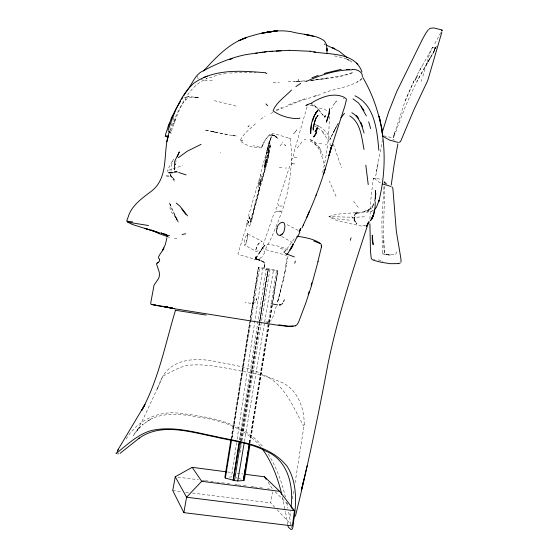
<?xml version="1.0" encoding="UTF-8"?>
<svg xmlns="http://www.w3.org/2000/svg" width="558" height="558" viewBox="0 0 558 558"><rect width="100%" height="100%" fill="white"/><g stroke="black" fill="none" stroke-linecap="round" stroke-linejoin="round"><path stroke-width="0.42" stroke-dasharray="2.79 2.09" d="M259.017 179.732L258.494 190.355L250.312 221.896L256.575 200.001L259.268 187.07L259.177 188.137C261.144 184.091 256.959 178.965 261.311 176.321L260.523 174.501L260.879 172.652L267.826 146.88L272.248 133.648L275.896 134.087L290.362 138.663L291.457 151.588L291.381 163.64L289.881 178.623L286.979 194.505L283.325 207.492L278.721 220.145L271.446 237.645L264.157 251.951M329.227 116.448C329.353 136.04 326.883 155.619 322.085 174.612M269.061 150.402L268.816 148.972C268.768 161.06 264.018 173.315 259.958 184.6L260.677 182.947M304.194 424.589C304.487 406.873 296.438 387.078 278.393 381.079C263.502 374.146 246.957 372.618 231.096 369.04C218.199 366.564 205.079 364.214 191.889 365.016C181.099 365.295 172.122 371.719 162.79 376.155L157.063 389.289L162.79 376.155C174.807 356.743 200.106 357.831 219.587 362.337C234.625 365.051 249.949 367.666 263.62 374.892C284.685 384.169 293.013 406.866 303.385 425.538L304.194 424.589L295.063 483.04M256.833 256.178L255.927 257.782C253.102 264.611 262.727 245.701 263.983 246.434L262.316 248.596C272.248 234.025 246.608 271.969 257.057 256.213M369.912 219.078L370.805 199.883L373.218 179.146L374.132 178.483L376.05 178.372L381.693 179.55M384.936 184.084L384.915 182.082L383.472 180.485M260.523 174.501L260.6 182.85L261.311 176.321M384.853 186.421L383.465 229.157L384.371 253.89L383.423 237.841M266.598 160.655C267.017 162.469 262.183 173.95 264.973 165.042L264.506 166.814L266.312 159.079L266.598 160.655L266.333 159.609M383.981 186.672L381.888 220.264L382.335 252.669L382.628 253.59L383.604 254.169L388.542 254.985M382.502 139.633L375.185 178.93L376.803 180.68L381.672 183.54M290.062 516.345L290.662 511.212M263.864 261.883L255.913 258.466L255.32 256.722L256.45 258.779L258.884 259.986M170.915 171.271L171.92 163.85L173.308 159.156L167.756 169.688L167.86 171.815M236.606 442.571L231.431 476.985L228.634 477.174M237.122 439.132L262.713 268.789C247.201 265.601 276.587 269.444 277.926 270.651L272.702 302.352M241.579 440.778L259.512 323.842M259.644 322.977L267.819 269.674L262.713 268.789M255.962 258.814L256.115 257.587M250.172 320.132L231.8 438.7L249.942 322.65M250.305 319.274L258.298 267.721M250.082 321.792L258.528 267.645L250.249 319.232M239.515 439.718L266.278 268.335M249.489 442.885L271.3 303.503M271.439 302.645L276.419 270.811L277.926 270.651M274.829 507.278L270.735 502.932L272.464 491.926M250.277 442.661L272.178 305.107M272.318 304.25L277.654 270.721L272.171 304.263M231.068 438.741L249.698 322.67M240.512 440.485L259.177 323.752L239.912 439.781M259.31 322.887L267.819 269.674L276.419 270.811M240.812 441.099L268.37 268.684L259.358 322.852M231.8 438.511L250.988 320.801M251.128 319.943L259.672 267.533M239.975 452.859L240.533 449.42M240.679 448.562L241.237 445.131M241.377 444.273L241.802 441.699M241.942 440.841L269.87 270.009M249.524 442.717L272.025 305.121M376.301 172.213L377.062 167.595M249.545 442.864L272.137 305.777M244.446 441.448L264.541 322.859M264.68 322.001L273.566 269.577M377.006 167.902L377.85 162.929M285.703 265.524L287.384 256.331M293.606 491.263L291.883 500.505M264.513 267.247L264.841 265.469M288.04 256.171L283.61 279.028L277.556 302.436M284.971 271.739L286.233 265.043M434.522 50.004L435.289 47.66C431.32 45.672 430.637 51.685 428.969 53.84L429.228 53.366L416.498 76.062M264.129 267.226C267.052 261.263 259.337 260.586 255.864 259.031C259.714 260.237 267.045 261.304 264.143 267.156M284.985 271.655L283.415 279.321M264.499 265.441L263.585 269.5M266.18 159.79L265.852 161.339M175.777 162.134L176.098 160.69M283.443 279.174L277.375 302.492L281.63 287.098M175.128 165.008L175.456 163.578L174.961 165.733M268.203 147.431L264.952 162.022L264.792 166.94L269.793 145.052L268.691 146.315L267.861 148.672M251.923 219.461L259.735 188.409L262.351 180.311L269.012 154.901L270.26 146.656L269.57 143.155L270.086 144.348L269.681 143.28L269.702 148.254L268.126 156.784L249.656 226.199L251.979 219.266M422.866 76.23L428.753 56.4L431.592 49.257M169.792 130.307L172.687 121.044M171.425 131.144L175.352 119.552L173.796 123.785C180.471 106.445 188.311 86.26 206.892 78.65L206.404 78.873L218.806 74.709L227.999 73.231M276.405 306.154C274.124 311.392 274.034 318.416 269.235 322.078L266.71 322.559M307.026 106.927L293.382 154.252L294.143 157.119C291.722 158.395 290.474 161.325 292.162 163.675L290.202 165.084L289.728 166.124L277.633 203.182L278.575 206.028L275.938 208.148L276.761 211.133L274.118 213.058L262.316 247.389L262.581 248.484L264.38 249.266L286.254 255.341M170.455 130.732C174.347 119.719 178.19 107.973 186.17 99.171M367.101 212.277L372.556 207.241L373.853 203.335M421.932 79.431L421.248 81.426M372.556 207.241L373.818 203.635L371.21 208.106L364.158 211.601L370.596 209.243C357.497 215.081 342.166 211.301 328.983 216.616L333.942 219.489L340.826 221.547L361.424 226.074L361.019 226.025L365.26 225.606M270.574 139.033L266.201 154.078L268.579 143.594L271.6 136.731L268.907 142.813L269.814 140.749M172.959 120.228L174.591 115.701M260.237 184.112L268.14 154.671L268.642 148.275L269.033 149.949M256.241 300.588L256.903 298.886M405.248 100.691L414.113 80.708M393.718 136.794L393.195 137.568M436.482 46.258L433.196 53.024L416.875 81.538M265.58 162.643L264.931 164.303L266.578 160.941L265.51 162.783L265.678 162.441M260.97 257.294L258.563 260.188L241.733 255.501L238.698 254.49L237.938 253.716L246.762 225.299L246.713 223.088L248.226 221.875L247.417 219.336L249.572 217.557L248.791 216.002L250.137 219.148L249.545 217.188M298.725 79.648L298.342 80.533L298.858 79.529M255.78 258.417L256.122 257.643L255.941 258.717L257.698 259.4M197.365 77.011L197.671 76.306M157.628 387.984L141.927 421.66L137.631 429.332L133.132 435.784L140.26 426.626L136.85 430.539L143.28 423.996L142.548 424.666L150.918 419.065L145.052 422.573M433.971 50.813L435.672 47.409L434.361 49.278M332.924 133.453L337.569 124.308M334.681 129.868L329.771 139.626L337.171 125.299M413.938 80.973L405.115 100.977L393.781 135.601L394.639 132.874C390.14 145.694 396.375 131.144 396.982 128.619C405.917 103.579 416.812 79.236 431.048 56.728L428.139 61.687M434.898 49.739L425.015 66.59M284.036 252.816L294.331 238.629M334.605 130.021L336.244 126.792M435.784 47.242L436.084 46.67M336.983 125.648L338.378 122.99M440.729 32.643L434.173 44.863M432.792 53.742L434.124 51.308M419.386 70.866L422.218 65.851M279.997 146.056L282.885 142.192M337.981 123.548L338.197 123.185M285.208 250.493L284.05 252.362L283.38 251.135L283.952 252.314M297.295 148.01L302.485 141.146M259.205 243.065C257.022 243.323 254.741 255.173 256.045 248.868C256.833 246.043 259.889 241.014 262.267 241.481L247.375 233.732L246.148 235.636L244.85 239.689A4.855 0.921 -75.7 0 0 244.383 242.604C243.776 247.25 246.699 243.797 246.643 241.202A6.117 0.816 -76.9 0 0 247.382 237.75L247.424 233.425C247.689 237.471 246.894 242.046 244.711 245.478M259.833 181.803L257.859 183.84L248.694 215.123L248.973 216.406M260.495 251.107L264.171 246.043L266.368 243.986C273.629 245.095 281.692 246.218 288.026 250.103M384.901 182.013C384.95 183.498 385.243 181.531 384.246 182.215M362.205 78.427C351.17 87.801 334.681 88.018 321.687 93.821M361.71 78.748L359.938 80.638L357.001 82.298M126.171 439.007C137.212 420.069 159.211 410.081 180.701 413.45C210.338 416.903 243.009 422.58 263.139 446.958M254.727 302.743L255.529 301.857M331.333 108.677L332.54 107.436M185.186 100.147L187.627 98.306L190.773 97.232L198.843 97.699L189.825 96.632L185.695 97.28M261.793 147.368L261.214 147.891C253.688 148.128 246.036 145.631 240.1 140.958C242.842 133.669 251.226 128.207 256.61 122.474M395.636 254.371L396.32 252.997L396.145 250.193M220.333 152.997L220.829 152.676M260.677 119.231L265.217 116.071M258.208 250.758L256.255 251.442L244.753 245.22M435.582 47.458L435.289 47.66M364.59 226.046L365.378 225.592M270.832 113.497L272.96 112.416M184.328 97.922L185.8 97.232M150.541 419.239L153.589 417.837L153.227 418.005C167.825 412.16 183.98 414.441 198.99 417.251C222.056 420.265 245.841 428.572 261.025 447.091M276.496 110.623L298.656 101.5L321.568 94.183M276.161 110.066L282.292 107.303M343.275 98.752L344.37 98.264M168.579 170.246L182.885 165.489M240.603 140.609L240.226 140.714M372.688 210.833L373.149 210.652L370.54 211.58L358.396 213.198L354.567 214.286L358.299 211.789L354.149 215.834L356.311 211.894L354.33 219.259L354.379 217.132L354.49 220.766L354.267 219.496L355.516 222.182L354.016 219.998L356.981 223.995L354.016 219.998M371.098 211.461L371.537 211.287M288.367 104.799L306.949 97.943M304.215 139.953L306.021 139.291M393.913 254.155L387.531 254.727L382.865 253.792M314.119 96.129L317.879 94.986M268.907 322.043L267.345 322.308M432.694 47.639L435.226 47.953M242.172 141.097L241.76 140.463M268.538 321.785L264.548 322.175M252.572 303.461L253.792 303.266M174.354 238.65L176.837 238.426M327.023 78.413L310.136 80.617M288.821 138.719L290.362 138.663M310.932 80.317L341.817 75.811L353.312 72.394C339.955 78.106 325.14 78.413 310.987 80.68M374.697 178.421L374.132 178.483M165.977 175.805L169.311 175.875M229.617 73.077L241.914 72.54L256.129 72.707M187.418 96.848L189.441 96.715M304.438 80.896L296.689 81.356M306.865 81.008L292.19 81.587M364.514 216.804L354.49 217.306L328.983 216.616C336.049 219.413 343.93 219.789 351.463 220.215M288.13 81.635L294.743 81.349M296.612 81.356L300.441 81.217M166.465 176.391L169.486 176.412M273.057 82.717L279.405 82.57M285.298 168.035L286.666 168.028M282.411 206.055L278.575 206.028M389.575 255.006L390.335 255.006L388.152 254.985M383.716 135.859L390.642 137.345L394.373 140.218M381.058 260.391L376.35 259.686M276.761 211.133L278.854 211.217M271.007 135.036L272.716 135.113M209.696 80.722L212.305 80.847M388.912 254.985L384.225 253.744M325.216 144.515L326.57 144.668M294.143 157.119L298.307 157.537M207.206 80.547L200.978 79.606M292.162 163.675L296.214 164.157M233.286 135.733L234.395 135.866L231.389 135.461M172.75 490.559L182.208 491.751M185.647 492.184L189.085 492.616M192.517 493.056L270.735 502.932M177.814 477.118L198.522 479.789M201.975 480.229L204.563 480.564M205.428 480.675L209.738 481.233M210.603 481.345L215.779 482.007M216.644 482.119L220.954 482.677M221.819 482.789L226.136 483.347M226.994 483.458L231.312 484.009M234.765 484.456L237.352 484.79M238.217 484.902L242.528 485.46M243.393 485.572L247.703 486.123M251.156 486.569L253.744 486.904M254.608 487.015L258.919 487.573M259.784 487.685L264.101 488.236M267.547 488.682L269.277 488.906M227.511 471.963L232.679 472.64M236.99 473.205L243.023 474M279.265 167.407L281.902 167.756M373.581 259.205L374.857 259.407M195.621 97.19L198.843 97.699M250.926 303.371L244.976 302.317M194.868 97.057L197.909 97.552M318.911 143.239L321.868 143.769M232.498 135.594L204.626 129.902L229.464 135.043M259.498 147.096L253.276 145.764M211.831 131.465L215.89 132.358L211.608 131.416M334.465 55.877L344.405 58.137L348.841 59.964L346.009 58.604L351.624 62.078L349.231 59.734M214.321 100.67L233.921 105.371L237.771 106.906M241.754 140.735L242.528 140.923L241.509 140.511M280.2 248.212L286.205 250.235M310.108 105.155L328.739 110.93M235.901 477.753L237.199 478.101M238.496 478.457L241.091 479.169M311.455 104.548L315.633 107.01L315.019 106.418L323.424 115.715M310.262 141.237C320.431 144.599 321.527 157.509 324.944 166.138M167.1 236.501L170.023 237.666L168.418 236.892M310.067 139.402L314.579 141.704L316.846 143.88M309.948 139.821C317.021 141.941 320.215 149.439 322.977 155.612M314.531 126.338L316.784 127.189M258.214 259.916L256.833 259.337M315.026 124.511C322.817 127.161 328.481 133.801 331.919 141.055M382.83 253.506L382.418 253.137M298.223 230.398L286.087 224.135M281.755 236.459L292.287 242.465M382.028 261.395L382.614 261.709M233.795 135.42L236.236 136.026M284.971 145.233L285.689 145.659L282.195 142.464M317.523 127.636L322.601 131.493L325.3 134.855M274.111 135.28L276.629 136.94M324.644 44.312L324.093 43.915L324.847 44.549M198.362 78.692L197.344 77.625M385.885 183.687L386.457 184.119M387.043 184.279L384.134 182.02L384.246 182.961M171.829 176.823L170.985 176.133M385.334 183.261L383.632 181.838M172.276 177.814L170.316 176.223M314.028 104.827L319.239 110.191M275.213 491.793L288.249 504.634M314.44 143.636L316.421 145.701M256.122 258.242L256.994 259.156M277.166 509.761L291.185 524.673M170.155 174.542L174.305 179.885L169.785 174.361M358.264 207.416L353.2 200.699M319.225 110.17L323.375 115.478M322.378 131.807L327.588 139.333M172.834 179.097L174.821 181.72M172.471 177.409L173.461 178.741M351.798 216.65L355.516 222.182M248.331 225.418L246.81 222.858M170.127 174.521L170.72 175.784L170.574 174.452M268.105 482.189L272.262 488.634M170.971 207.653L178.288 222.182M246.713 223.088L247.138 223.828M268.252 454.1C276.44 467.269 281.902 481.973 285.396 497.045M319.036 146.859L321.164 150.632M169.806 203.67L170.455 205.253L170.211 204.556L170.023 208.364L170.532 210.778L177.005 219.524L175.637 217.32L178.162 221.624L170.232 204.619M255.927 257.782L256.45 258.779M255.738 258.605L255.934 259.003M327.846 139.019L330.238 143.929M336.035 196.43L329.38 181.099M247.445 220.201L248.889 223.514L248.505 222.502M174.459 214.76L177.06 220.424M249.37 217.355L249.789 218.29M333.307 143.985L341.517 167.735M255.829 250.793L255.989 251.198M329.973 144.25L330.615 145.854M248.652 222.9L248.184 221.512M248.666 223.263L248.226 221.875M170.009 204.033L170.169 204.507M249.9 218.827L249.572 217.557M247.424 233.425L247.647 234.29M282.306 496.704L285.459 511.602M286.756 502.66L287.893 508.205M287.761 524.799L285.41 511.4M288.702 512.16L290.871 524.325M291.255 526.592L291.513 528.126M255.878 258.18L255.941 258.717M384.762 182.208L384.769 182.829M260.593 182.452L260.6 182.85M259.017 183.847L259.024 184.635L259.017 182.41M264.841 252.362A246.762 234.499 39.1 0 1 261.632 257.712M270.267 145.429L270.26 146.656L270.267 145.429M265.81 162.427L268.851 149.704C266.389 152.913 265.224 159.044 265.81 162.427M258.912 190.529L258.689 191.617L258.912 190.529M351.163 237.345L350.305 241.502L351.303 236.836L351.163 237.345M256.652 298.258L256.052 299.939L256.652 298.258M263.034 144.389C258.152 154.085 265.113 141.014 265.301 139.835C276.677 126.994 262.232 141.509 263.034 144.389M250.451 221.505L250.263 221.91L250.458 221.561M260.509 251.17L258.591 253.939L260.481 251.212M336.425 100.984L333.342 105.246L336.425 100.984M296.779 129.909L293.634 133.906L296.779 129.909M432.108 47.995L432.61 47.458L432.108 47.995M373.874 178.56L373.351 178.923L373.874 178.56M253.995 302.994L252.802 303.329L253.995 302.994M271.167 134.903L269.556 135.308L271.551 134.903L273.58 135.35C267.54 133.941 277.298 136.019 277.835 138.307L273.183 135.155L271.167 134.903M260.516 260.495L259.065 259.937L260.516 260.495M274.48 135.789L272.792 135.05L276.914 137.533L274.48 135.789M170.525 205.477L169.381 202.861L170.525 205.477M264.583 263.195L264.269 262.483L264.583 263.195"/><path stroke-width="0.84" d="M174.361 168.788L174.361 169.562L174.731 161.157L179.32 151.902L177.291 156.812M313.289 129.686L313.226 129.337L313.352 130.077L313.324 127.259L314.824 120.856L316.044 117.773L318.046 115.353L317.3 116.106M167.219 235.309L160.795 232.853L167.456 235.483L169.444 235.49M375.234 201.815C375.178 207.353 374.941 213.226 371.942 218.066L373.414 214.956L372.291 218.408L370.268 220.766L372.319 218.304L373.414 214.956M375.283 198.732L375.576 190.599L375.332 196.144M321.136 244.097L321.443 247.466M321.443 247.375L321.582 245.457M291.046 506.901C293.801 485.795 287.823 460.057 266.138 451.303C250.158 442.536 231.73 440.925 214.307 436.726C189.88 431.955 161.129 422.35 138.768 438.435L139.207 438.149L120.103 453.333M375.262 198.243L375.834 193.242M169.583 131.06C162.148 150.353 169.946 176.133 152.055 190.703C143.036 197.651 132.685 204.444 128.577 215.618C128.598 217.536 125.076 221.261 128.291 222.119M374.188 210.519L373.651 214.816L371.942 218.066M175.498 310.241C165.447 343.303 158.681 379.433 141.718 410.437L144.982 404.529L117.375 450.738M391.235 185.019L394.15 164.533L397.861 143.915M401.049 262.162L400.916 258.807L396.313 231.04L392.867 188.416L391.96 186.944M311.134 127.057L310.673 133.655C310.381 125.71 312.271 117.061 317.425 110.861L314.642 115.213M239.243 441.441L233.188 480.194L239.626 441.504M250.005 444.384L244.258 480.494L237.743 480.975L234.506 480.557L225.355 478.039L224.86 477.432L230.928 439.599M234.506 480.557L240.672 441.957M183.868 512.642L186.567 497.22L201.703 481.303L279.677 491.34L294.457 510.744L292.357 525.915L183.868 512.642L172.75 490.559L175.226 476.783L192.175 467.332L226.646 471.852M225.355 478.039L231.521 440.234M249.245 444.44L243.337 480.557L249.405 443.715M237.743 480.975L244.153 443.164M374.76 201.11L375.136 198.962M442.048 30.809L442.096 30.104L441.629 30.934M311.287 126.317L311.587 124.839M313.624 126.764L313.875 125.543M166.919 237.659L165.447 244.299L162.392 250.786L163.912 247.954C163.027 251.072 156.038 257.684 159.337 259.01M321.275 247.668L317.962 261.36M327.002 52.898L326.835 53.638L327.03 52.877M367.569 223.904L369.187 221.749L366.292 226.75L368.636 222.007C353.374 268.607 337.995 315.465 328.048 363.572C318.451 414.727 307.849 465.665 295.426 516.213M307.137 465.79L301.327 490.44L304.019 479.043M166.877 141.725L168.404 135.364M294.791 263.174L295.294 261.095M314.001 124.929L314.489 122.976M317.628 127.663L315.486 134.011L313.547 136.919L314.963 135.322L314.21 136.222M318.13 261.214L311.259 286.547L305.456 303.964L298.718 321.785L297.205 324.477L295.328 325.97M330.301 150.688L328.892 155.78L331.166 147.507L330.301 150.688L331.926 145.226L329.443 153.52L345.011 105.608L346.309 100.307L346.316 98.926L345.283 98.041M329.673 152.969C323.41 177.904 314.07 201.94 303.238 225.216M311.092 285.319L311.796 282.843M441.845 32.176L427.728 80.54L414.029 109.48L400.539 141.579L398.956 142.436M314.677 122.321L315.507 119.768M382.104 132.818L388.521 112.249L396.619 91.833L422.518 39.123L425.873 33.075L428.481 29.567M325.202 168.948L323.487 174.417M312.536 121.03L313.261 118.77M308.211 294.366L309.006 291.904M165.405 134.799L168.188 126.701M168.153 130.077C174.152 113.448 180.122 95.425 193.71 83.33C214.223 68.557 241.544 70.706 265.357 72.763M293.208 244.006L291.192 247.982L292.908 244.774L292.72 245.136M169.576 122.976L168.125 126.875L171.194 118.889M316.058 195.398L316.463 194.33M313.498 118.017L314.356 115.918M283.534 301.725L284.329 299.765M299.758 230.74L300.755 228.389M172.806 115.192L171.146 119.014L175.756 109.096L180.666 101.193M306.747 217.404L309.502 211.14M315.73 119.14L316.477 117.473M303.517 224.609L301.962 227.978M299.911 230.335L300.274 229.547L299.207 231.856M297.219 236.515L294.303 242.507M316.24 133.257L316.742 132.197M415.103 80.185L417.405 75.414M299.534 231.124L300.588 228.933M299.869 232.268L297.358 237.136M293.375 244.299L287.858 253.458M291.674 247.431L292.671 245.611L290.265 249.865L291.213 248.247M292.343 245.855L290.062 249.921L291.464 247.445M181.755 99.205L182.843 97.252M316.811 129.003L317.251 128.256L315.089 131.43L315.584 130.767M299.158 231.716L299.73 231.005M183.638 95.899L184.517 94.483M315.2 134.917L316.023 133.655M116.245 452.824C114.334 455.649 122.753 447.858 122.767 448.095C131.451 440.953 140.463 433.454 151.546 430.497C172.548 425.761 193.989 432.094 214.544 436.258C239.905 442.103 269.898 444.454 287.203 466.481C296.737 481.714 296.507 500.561 294.219 517.775C293.299 520.168 293.487 529.137 291.778 529.605M184.956 93.779L187.16 90.487M187.641 89.761C192.643 83.379 195.112 74.374 203.133 70.901C216.706 63.626 231.117 57.537 246.28 54.551L266.731 51.559L289.253 50.304M316.295 129.819L315.312 131.13M340.917 117.843L344.481 113.33M117.222 451.436L118.554 449.56M317.244 111.098L315.807 112.946L317.425 110.861M287.6 253.695L286.686 254.825M374.641 209.515L376.455 207.178L379.196 200.21L378.687 201.794C389.275 160.348 384.65 114.802 362.902 77.576M429.276 29.093L429.925 28.325L433.719 27.949L441.957 29.923M282.627 233.704L280.2 235.643M281.832 304.201L282.725 303.189M203.551 70.95L204.751 69.771L203.921 70.629C216.853 56.267 231.082 41.355 250.396 36.221C263.655 32.266 277.682 29.26 291.52 31.764C302.15 34.812 315.019 34.164 324.219 40.755C326.911 43.622 326.89 47.779 326.995 51.475L326.751 48.86M299.883 117.947L299.193 118.568C290.014 118.903 280.66 116.134 273.085 110.903C275.91 102.679 285.529 96.429 291.534 89.998M248.101 126.568L249.028 125.857M178.309 157.712L187.369 151.134L201.054 144.355M157.795 262.616L156.505 263.913L159.26 272.151L159.483 275.492L158.723 278.254L154.057 285.082L150.827 302.464L150.751 303.936L151.79 304.535M295.886 86.595L300.671 83.393M157.482 262.783L157.049 263.041M157.956 262.532L159.693 260.844L159.442 259.191M311.692 102.846C321.457 97.008 333.712 92.014 344.739 97.531M157.6 262.727L158.158 262.413M305.944 81.601C320.39 75.058 335.951 69.764 351.986 69.827M126.903 221.212L132.692 221.924M203.293 77.695L207.276 76.097M311.978 77.778L318.186 75.428M280.039 304.759L279.704 304.877L280.939 304.487M229.819 59.546L232.191 58.709M324.212 73.44L341.252 69.311M400.26 263.111L398.565 263.425M182.068 234.506L185.668 233.774M168.495 172.617L172.199 172.352M293.18 326.116L287.914 326.395L277.64 325.209L174.556 308.741M295.342 325.739C289.853 327.1 284.182 325.481 278.693 324.84M269.116 31.883L264.911 32.657L274.55 31.171L261.869 33.25L274.55 31.171M265.224 32.573L277.389 30.892L269.856 31.722M176.468 171.362L174.793 171.571M279.495 305.038L280.814 304.801M177.395 171.857L173.552 172.331M255.564 53.324L257.266 53.073M307.856 104.458C302.143 108.099 311.022 101.765 312.159 103.893M172.492 172.764L169.151 173.029M259.819 52.696L262.239 52.41M263.85 52.215L266.264 51.929M269.556 51.608L272.869 51.315M398.37 263.62L390.279 263.69L381.358 262.295L374.055 260.453L372.151 259.519L371.251 258.417L370.47 251.302L369.905 223.779M297.058 236.208C304.947 237.45 313.994 238.81 320.543 243.616M346.651 69.548L349.517 69.38M276.175 51.071L281.127 50.792M117.877 453.842L118.477 453.821M289.218 50.353L310.088 51.252M279.551 211.231L280.939 211.273M352.189 69.373C356.506 69.269 362.742 71.41 362.365 76.683M310.039 51.197C327.42 55.388 354.525 50.729 361.989 72.003M313.805 51.936L315.416 52.124M244.746 474.223L264.569 476.825L279.677 491.34M206.09 315.054L175.191 310.22M277.703 304.933L271.202 303.74M163.696 306.579L152.899 304.773M169.625 307.639L172.52 308.121M172.666 308.142L162.155 306.321L170.532 307.73M163.522 306.628L157.244 305.568M168.244 307.409L167.093 307.221L171.459 307.974L166.144 307.06L170.539 307.821L169.22 307.598M164.645 306.747L168.021 307.319L163.808 306.642L174.354 308.707M155.724 305.289L151.595 304.487M148.512 225.523L127.433 222.112L131.297 223.842M310.262 35.642L304.549 34.331L313.805 36.486M390.935 186.428L382.614 183.987M171.941 308.128L174.298 308.693M178.623 172.457L186.107 174.891M313.645 240.979L320.006 243.448M152.432 230.503L151.309 230.07L159.414 232.965L131.702 224.26M156.924 232.114L144.773 228.341L149.265 229.743M167.1 236.501L159.156 233.649L152.655 230.607M166.04 234.583L164.673 234.074L166.682 234.862M285.326 253.534L294.387 256.91M325.928 44.919L338.915 51.057L347.111 57.627M168.286 136.473L165.412 135.545M333.314 48.079L332.596 47.758L334.863 48.79M168.167 137.338L165.147 136.159M169.611 131.318L170.113 131.562M266.836 73.635L265.678 72.931M354.958 95.802C375.053 105.427 377.034 130.795 378.861 150.297M349.775 115.931C360.914 122.676 361.64 137.966 364.046 149.46M351.805 112.737C359.233 116.657 361.751 125.557 364.074 133.006M352.984 98.843L358.62 103.097L364.109 110.505M176.237 203.049L180.227 206.495L187.558 215.925M291.039 529.598L288.333 527.177L288.005 526.055M398.119 142.416L389.693 140.149L383.318 136.515M291.353 507.689L294.457 510.744L186.567 497.22L175.226 476.783M265.908 103.9L267.68 105.741M264.569 476.825L266.264 479.322M181.845 209.055L185.772 214.342M356.443 115.457L358.627 118.31M262.49 449.197C272.178 462.561 277.87 478.394 281.755 494.318M167.435 236.69L167.184 235.204M356.597 63.012L357.769 64.714M192.175 467.332L201.703 481.303M361.096 106.759L366.355 115.911M171.006 133.111L168.077 130.963M360.719 122.076L362.679 126.799M368.685 121.825L370.665 128.619M380.695 122.314L379.028 116.12L381.616 126.931M317.893 125.313L318.102 126.722M382.37 131.876L381.302 125.397L382.83 136.103M365.832 165.175L368.217 184.607M329.548 108.936L329.087 113.839L326.395 122.139L329.087 113.637L329.548 108.936L329.597 110.282M372.284 235.302L372.249 240.226L373.156 244.655L372.284 235.302M313.303 127.482L313.191 128.612L313.303 127.482M276.991 228.536L276.705 229.791A5.817 2.895 -70.9 0 0 276.845 233.063C278.595 238.168 284.287 233.683 284.343 229.945A7.359 3.348 -73.1 0 0 284.873 225.857C284.65 218.541 276.984 223.967 276.991 228.536M325.181 115.764L324.798 117.013L325.181 115.764M293.229 243.972L293.027 244.509L293.229 243.972M317.251 128.256L316.951 128.71L317.251 128.27M240.435 40.064L238.838 40.741L246.831 37.379L240.435 40.064M158.04 305.707L154.915 305.149L158.04 305.707M326.974 50.415L326.897 48.623L326.974 50.415"/></g></svg>
